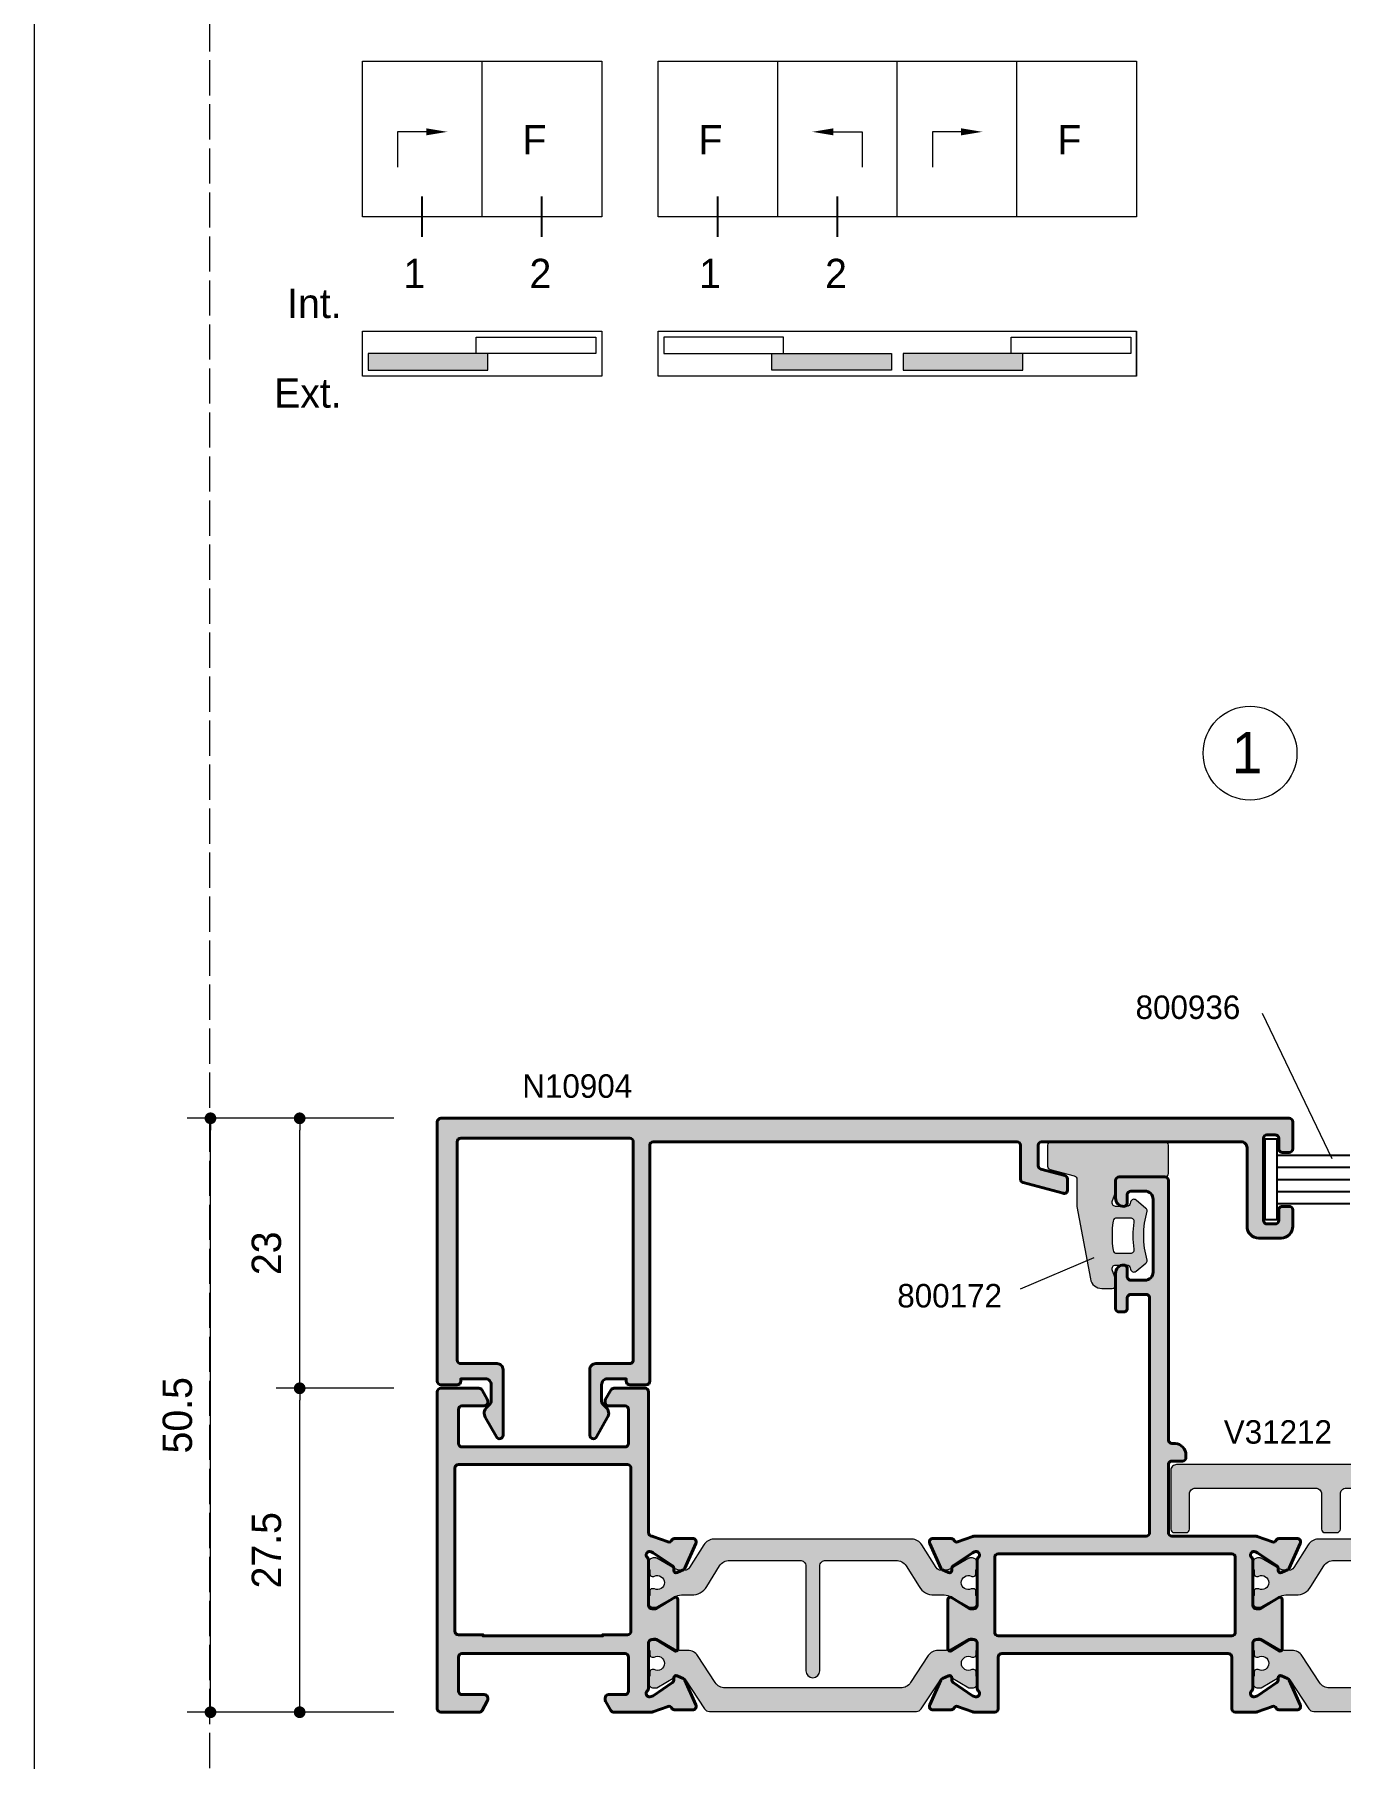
# Model space of a CAD drawing. Header units: millimetres. Extents: x -576 to 4430, y -1196 to 2690.
# Drawn here: x 1820 to 1931.3, y 113.3 to 260.2 of the extents above; entities that cross this region are included whole.
import ezdxf

# ---------------------------------------------------------------- set-up
doc = ezdxf.new("R2010")
doc.units = ezdxf.units.MM
doc.header["$LTSCALE"] = 0.25
doc.header["$MEASUREMENT"] = 0
doc.linetypes.add('ACAD_ISO02W100', pattern=[15, 12, -3])
doc.layers.get('0').update_dxf_attribs({"lineweight": 5})
doc.layers.get('Defpoints').update_dxf_attribs({"lineweight": 5})
for name, color, linetype, lineweight in [('01_Aluminum', 4, 'Continuous', 40), ('01_Dimension', 251, 'Continuous', 9), ('01_Fill Plastic', 253, 'Continuous', 0), ('01_Fill Polyamide', 10, 'Continuous', 0), ('01_Plastic', 3, 'Continuous', 20), ('01_Polyamide', 201, 'Continuous', 20), ('01_Text', 40, 'Continuous', 25), ('01_Thin line', 8, 'Continuous', 9)]:
    doc.layers.add(name, color=color, linetype=linetype, lineweight=lineweight)
doc.layers.add('01_Fill Aluminum', color=7, linetype='Continuous', lineweight=0, true_color=0xdcdcdc)
doc.layers.add('02_Block Frame', color=7, linetype='Continuous', lineweight=5, true_color=0xe2001a, plot=False)
doc.layers.add('FINE', color=7, linetype='Continuous')
doc.layers.add('QUOTE', color=254, linetype='Continuous')
doc.styles.add('Aluk Text', font='GOTHIC.TTF')
doc.dimstyles.new('ALUK Manual 1-1', dxfattribs={"dimtxt": 2.5, "dimasz": 1, "dimexe": 2, "dimexo": 4, "dimgap": 1.5, "dimtad": 3, "dimdec": 1, "dimdsep": 46, "dimtxsty": 'Aluk Text', "dimblk": 'DOT', "dimcen": 0, "dimclrd": 256, "dimclre": 256, "dimclrt": 2, "dimaunit": 1, "dimadec": 0, "dimazin": 0, "dimtfac": 0.7, "dimtdec": 1, "dimtmove": 0, "dimatfit": 3, "dimldrblk": 'DOT', "dimfxl": 1, "dimtolj": 2, "dimlwd": -1, "dimlwe": -1, "dimarcsym": 0})

# ---------------------------------------------------------------- blocks, each defined once
blk = doc.blocks.new('Standard fixed frame cover OX')
at = {"layer": '01_Fill Plastic', "ltscale": 0.25}
h = blk.add_hatch(color=256, dxfattribs=at)
h.dxf.hatch_style = 1
h.paths.add_polyline_path([(1877.33, 92.21, -0.414214), (1876.83, 92.71), (1876.83, 107.88, -0.339788), (1877.06, 108.17), (1877.74, 108.35, 0.339788), (1878.33, 109.13), (1878.33, 113.51, 0.414214), (1877.33, 114.51), (1865.43, 114.51, 0.414214), (1865.13, 114.21), (1865.13, 112.41, 0.414214), (1865.43, 112.11), (1866.11, 112.11, -0.198912), (1866.32, 112.02), (1866.74, 111.6, -0.198912), (1866.83, 111.39), (1866.83, 109.24, -0.307063), (1866.64, 108.96), (1866.23, 108.79, 0.405839), (1865.94, 108.16), (1867.28, 104.51, 0.999322), (1868.4, 104.92), (1867.41, 107.66, -0.405444), (1867.58, 108.04), (1867.84, 108.14, 0.307063), (1868.03, 108.42), (1868.03, 111.76, 0.250492), (1867.9, 112.01, -1.218525), (1868.73, 112.85, 0.250492), (1868.98, 112.71), (1876.03, 112.71, -0.414214), (1876.53, 112.21), (1876.53, 110.28, -0.339788), (1876.16, 109.8), (1875.4, 109.59, 0.339788), (1875.03, 109.11), (1875.03, 94.21, -0.414214), (1874.53, 93.71), (1867.53, 93.71, 0.438713), (1867.04, 93.17, 0.43149), (1868.03, 92.11), (1873.33, 92.11, -0.414214), (1874.83, 90.61), (1874.83, 86.71, 0.414214), (1875.13, 86.41), (1876.13, 86.41, 0.414214), (1876.43, 86.71), (1876.43, 89.71, -0.414214), (1876.93, 90.21), (1887.08, 90.21, -0.414214), (1887.58, 89.71), (1887.58, 86.71, 0.414214), (1887.88, 86.41), (1888.88, 86.41, 0.414214), (1889.18, 86.71), (1889.18, 89.71, -0.414214), (1889.68, 90.21), (1899.93, 90.21, -0.414214), (1900.43, 89.71), (1900.43, 86.71, 0.414214), (1900.73, 86.41), (1901.73, 86.41, 0.414214), (1902.03, 86.71), (1902.03, 91.71, 0.414214), (1901.53, 92.21)])
at = {"layer": '01_Plastic'}
blk.add_lwpolyline([(1866.11, 112.11), (1865.43, 112.11, -0.414214), (1865.13, 112.41), (1865.13, 114.21, -0.414214), (1865.43, 114.51), (1877.33, 114.51, -0.414214), (1878.33, 113.51), (1878.33, 109.13, -0.339788), (1877.74, 108.35), (1877.06, 108.17, 0.339788), (1876.83, 107.88), (1876.83, 92.71, 0.414214), (1877.33, 92.21), (1901.53, 92.21, -0.414214), (1902.03, 91.71), (1902.03, 86.71, -0.414214), (1901.73, 86.41), (1900.73, 86.41, -0.414214), (1900.43, 86.71), (1900.43, 89.71, 0.414214), (1899.93, 90.21), (1889.68, 90.21, 0.414214), (1889.18, 89.71), (1889.18, 86.71, -0.414214), (1888.88, 86.41), (1887.88, 86.41, -0.414214), (1887.58, 86.71), (1887.58, 89.71, 0.414214), (1887.08, 90.21), (1876.93, 90.21, 0.414214), (1876.43, 89.71), (1876.43, 86.71, -0.414214), (1876.13, 86.41), (1875.13, 86.41, -0.414214), (1874.83, 86.71), (1874.83, 90.61, 0.414214), (1873.33, 92.11), (1868.03, 92.11, -0.414214), (1867.03, 93.11), (1867.03, 93.21, -0.414214), (1867.53, 93.71), (1874.53, 93.71, 0.414214), (1875.03, 94.21), (1875.03, 109.11, -0.339788), (1875.4, 109.59), (1876.16, 109.8, 0.339788), (1876.53, 110.28), (1876.53, 112.21, 0.414214), (1876.03, 112.71), (1868.98, 112.71, -0.250492), (1868.73, 112.85, 1.218525), (1867.9, 112.01, -0.250492), (1868.03, 111.76), (1868.03, 108.42, -0.307063), (1867.84, 108.14), (1867.58, 108.04, 0.405444), (1867.41, 107.66), (1868.4, 104.92, -0.999322), (1867.28, 104.51), (1865.94, 108.16, -0.405839), (1866.23, 108.79), (1866.64, 108.96, 0.307063), (1866.83, 109.24), (1866.83, 111.39, 0.198912), (1866.74, 111.6), (1866.32, 112.02, 0.198912)], format="xyb", close=True, dxfattribs=at)
blk = doc.blocks.new('U10000')
at = {"layer": '01_Fill Aluminum', "ltscale": 0.25}
h = blk.add_hatch(color=256, dxfattribs=at)
h.dxf.hatch_style = 1
h.paths.add_polyline_path([(96.5, 9.6, 0.585524), (96.19, 9.77), (94.68, 8.84, -0.137872), (94.52, 8.8), (94.3, 8.8, -0.414214), (94, 9.1), (94, 12.95, 0.213411), (93.9, 13.18, -0.85546), (94.22, 13.67), (94.4, 13.59), (96.03, 12.47, -0.267949), (96.16, 12.2), (96.15, 12.08, 0.57735), (96.44, 11.89), (96.94, 12.13, 0.177976), (97.09, 12.27), (98.04, 14.38, 0.544467), (97.76, 14.8), (96.18, 14.79, 0.303984), (95.97, 14.65, -0.402738), (95.67, 14.51), (94.37, 14.98, 0.086513), (94.27, 15), (79.6, 15, -0.414214), (79.3, 15.3), (79.3, 35.3, -0.414214), (79.6, 35.6), (80.9, 35.6, -0.414214), (81.2, 35.3), (81.2, 34.4, 0.414214), (81.5, 34.1), (81.9, 34.1, 0.414214), (82.2, 34.4), (82.2, 37.4, 0.414214), (81.5, 38.1, 0.414214), (81.2, 37.8), (81.2, 37.1, -0.414214), (80.9, 36.8), (79.7, 36.8, -0.414214), (79, 37.5), (79, 43.7, -0.414214), (79.7, 44.4), (80.9, 44.4, -0.414214), (81.2, 44.1), (81.2, 43.4, 0.414214), (81.5, 43.1, 0.414214), (82.2, 43.8), (82.2, 45.3, 0.414214), (81.9, 45.6), (78, 45.6, 0.414214), (77.7, 45.3), (77.7, 23.2, -0.391837), (77.42, 22.9), (77.12, 22.9, 0.391837), (76.2, 21.9), (76.2, 21.7, 0.414214), (76.5, 21.4), (77.4, 21.4, -0.414214), (77.7, 21.1), (77.7, 15.3, -0.414214), (77.4, 15), (70.23, 15, 0.086513), (70.13, 14.98), (68.83, 14.51, -0.392793), (68.53, 14.64), (68.53, 14.65, 0.294413), (68.31, 14.79), (66.74, 14.8, 0.548619), (66.46, 14.38), (67.41, 12.27, 0.177976), (67.55, 12.13), (68.06, 11.89, 0.717549), (68.35, 12.13, -0.329769), (68.47, 12.47), (70.1, 13.59), (70.28, 13.67, -0.855531), (70.6, 13.18, 0.213411), (70.5, 12.95), (70.5, 9.1, -0.414214), (70.2, 8.8), (69.98, 8.8, -0.137872), (69.82, 8.84), (68.3, 9.77, 0.585524), (68, 9.6), (68, 5.4, 0.585524), (68.3, 5.23), (69.82, 6.16, -0.137872), (69.98, 6.2), (70.2, 6.2, -0.414214), (70.5, 5.9), (70.5, 2.05, 0.213411), (70.6, 1.82, -0.85546), (70.28, 1.33), (70.1, 1.41), (68.47, 2.53, -0.267949), (68.34, 2.8), (68.35, 2.92, 0.57735), (68.06, 3.11), (67.55, 2.87, 0.177976), (67.41, 2.73), (66.46, 0.62, 0.544467), (66.74, 0.2), (68.31, 0.21, 0.303984), (68.53, 0.35, -0.402738), (68.83, 0.49), (70.13, 0.02, 0.086513), (70.23, 0), (72, 0, 0.414214), (72.3, 0.3), (72.3, 4.7, -0.414214), (72.6, 5), (91.9, 5, -0.414214), (92.2, 4.7), (92.2, 0.3, 0.414214), (92.5, 0), (94.27, 0, 0.086513), (94.37, 0.02), (95.67, 0.49, -0.392793), (95.96, 0.36), (95.97, 0.35, 0.294413), (96.18, 0.21), (97.76, 0.2, 0.548619), (98.04, 0.62), (97.09, 2.73, 0.177976), (96.94, 2.87), (96.44, 3.11, 0.717549), (96.15, 2.87, -0.329769), (96.03, 2.53), (94.4, 1.41), (94.22, 1.33, -0.855531), (93.9, 1.82, 0.213411), (94, 2.05), (94, 5.9, -0.414214), (94.3, 6.2), (94.52, 6.2, -0.137872), (94.68, 6.16), (96.19, 5.23, 0.585524), (96.5, 5.4)])
h.paths.add_polyline_path([(72, 13.2, -0.414214), (72.3, 13.5), (92.2, 13.5, -0.414214), (92.5, 13.2), (92.5, 6.8, -0.414214), (92.2, 6.5), (72.3, 6.5, -0.414214), (72, 6.8)], flags=16)
h = blk.add_hatch(color=256, dxfattribs=at)
h.dxf.hatch_style = 1
h.paths.add_polyline_path([(140, 27.3, 0.414214), (139.7, 27.6), (136.45, 27.6, 0.267949), (136.19, 27.45), (135.74, 26.67, 0.131652), (135.7, 26.52, 0.569051), (136, 26.1), (137.9, 26.1, -0.414214), (138.2, 25.8), (138.2, 22.9, -0.414214), (137.9, 22.6), (124, 22.6, -0.414214), (123.7, 22.9), (123.7, 25.8, -0.414214), (124, 26.1), (125.4, 26.1, 0.414214), (125.7, 26.4, 0.240277), (125.66, 26.67), (125.21, 27.45, 0.267949), (124.95, 27.6), (122.3, 27.6, 0.414214), (122, 27.3), (122, 15.3, -0.398616), (121.72, 15, 0.073042), (121.63, 14.98), (120.33, 14.51, -0.392793), (120.03, 14.64), (120.03, 14.65, 0.294413), (119.81, 14.79), (118.24, 14.8, 0.548619), (117.96, 14.38), (118.91, 12.27, 0.177976), (119.05, 12.13), (119.56, 11.89, 0.717549), (119.85, 12.13, -0.329769), (119.97, 12.47), (121.6, 13.59), (121.78, 13.67, -0.855531), (122.1, 13.18, 0.213411), (122, 12.95), (122, 9.1, -0.414214), (121.7, 8.8), (121.48, 8.8, -0.137872), (121.32, 8.84), (119.8, 9.77, 0.585524), (119.5, 9.6), (119.5, 5.4, 0.585524), (119.8, 5.23), (121.32, 6.16, -0.137872), (121.48, 6.2), (121.7, 6.2, -0.414214), (122, 5.9), (122, 2.05, 0.213411), (122.1, 1.82, -0.85546), (121.78, 1.33), (121.6, 1.41), (119.97, 2.53, -0.267949), (119.84, 2.8), (119.85, 2.92, 0.57735), (119.56, 3.11), (119.05, 2.87, 0.177976), (118.91, 2.73), (117.96, 0.62, 0.544467), (118.24, 0.2), (119.81, 0.21, 0.303984), (120.03, 0.35, -0.402738), (120.33, 0.49), (121.63, 0.02, 0.086513), (121.73, 0), (124.95, 0, 0.26795), (125.21, 0.15), (125.66, 0.93, 0.131652), (125.7, 1.08, 0.569051), (125.4, 1.5), (124, 1.5, -0.414214), (123.7, 1.8), (123.7, 4.7, -0.414214), (124, 5), (137.9, 5, -0.414214), (138.2, 4.7), (138.2, 1.8, -0.414214), (137.9, 1.5), (136, 1.5, 0.414214), (135.7, 1.2, 0.240277), (135.74, 0.93), (136.19, 0.15, 0.267949), (136.45, 0), (139.7, 0, 0.414214), (140, 0.3)])
h.paths.add_polyline_path([(123.5, 6.9), (123.5, 20.8, -0.414214), (123.8, 21.1), (138.2, 21.1, -0.414214), (138.5, 20.8), (138.5, 6.9, -0.414214), (138.2, 6.6), (136.1, 6.6), (136.1, 6.5), (125.9, 6.5), (125.9, 6.6), (123.8, 6.6, -0.414214)], flags=16)
at = {"layer": '01_Fill Polyamide', "ltscale": 0.25}
h = blk.add_hatch(color=256, dxfattribs=at)
h.dxf.hatch_style = 1
h.paths.add_polyline_path([(70, 11.59, 0.109552), (70.09, 11.57), (70.2, 11.57, 0.414214), (70.4, 11.77), (70.4, 12.14, 0.267949), (70.5, 12.32), (70.5, 12.74, 0.414214), (70.1, 13.14), (69.89, 13.14, 0.131571), (69.79, 13.12), (68.3, 12.25, -0.131571), (67.7, 12.09), (67.43, 12.09, -0.258618), (67, 12.33), (65.79, 14.27, 0.258618), (64.94, 14.74), (48.06, 14.74, 0.258618), (47.21, 14.27), (46, 12.33, -0.258618), (45.57, 12.09), (45.3, 12.09, -0.131571), (44.7, 12.25), (43.21, 13.12, 0.131571), (43.11, 13.14), (42.9, 13.14, 0.414214), (42.5, 12.74), (42.5, 12.32, 0.267949), (42.6, 12.14), (42.6, 11.77, 0.414214), (42.8, 11.57), (42.91, 11.57, 0.109552), (43, 11.59, -0.548663), (43.85, 11.04, -0.548663), (43, 10.5, 0.109552), (42.91, 10.52), (42.8, 10.52, 0.414214), (42.6, 10.32), (42.6, 9.94, 0.267949), (42.5, 9.77), (42.5, 9.34, 0.414214), (42.9, 8.94), (43.11, 8.94, 0.131571), (43.21, 8.97), (44.7, 9.83, -0.131571), (45.3, 9.99), (46.18, 9.99, 0.258618), (47.46, 10.7), (48.56, 12.47, -0.258618), (49.41, 12.94), (55.4, 12.94, -0.414214), (55.9, 12.44), (55.9, 3.54, 1), (57.1, 3.54), (57.1, 12.44, -0.414214), (57.6, 12.94), (63.59, 12.94, -0.258618), (64.44, 12.47), (65.55, 10.7, 0.258618), (66.82, 9.99), (67.7, 9.99, -0.131571), (68.3, 9.83), (69.79, 8.97, 0.131571), (69.89, 8.94), (70.1, 8.94, 0.414214), (70.5, 9.34), (70.5, 9.77, 0.267949), (70.4, 9.94), (70.4, 10.32, 0.414214), (70.2, 10.52), (70.09, 10.52, 0.109552), (70, 10.5, -0.548663), (69.15, 11.04, -0.548663)])
h.paths.add_polyline_path([(70.04, 4.69), (70.19, 4.69, 0.414214), (70.39, 4.89), (70.39, 5.27), (70.49, 5.27), (70.49, 5.87, 0.414214), (70.09, 6.27), (69.89, 6.27, 0.137888), (69.78, 6.24), (68.29, 5.38, -0.131829), (67.89, 5.27), (67.16, 5.27, 0.252853), (66.32, 4.82), (64.81, 2.52, -0.252853), (63.98, 2.07), (49.01, 2.07, -0.252853), (48.18, 2.52), (46.67, 4.82, 0.252853), (45.83, 5.27), (45.1, 5.27, -0.131829), (44.7, 5.38), (43.2, 6.24, 0.125779), (43.1, 6.27), (42.89, 6.27, 0.414214), (42.49, 5.87), (42.49, 5.27), (42.59, 5.27), (42.59, 4.89, 0.414214), (42.79, 4.69), (42.95, 4.69, -0.571287), (43.84, 4.17, -0.571287), (42.95, 3.64), (42.79, 3.64, 0.414214), (42.59, 3.44), (42.59, 3.07), (42.49, 3.07), (42.49, 2.47, 0.414214), (42.89, 2.07), (43.1, 2.07, 0.137888), (43.21, 2.1), (44.73, 2.98, -0.397189), (45.63, 2.77), (47.26, 0.29, 0.252157), (47.67, 0.07), (65.32, 0.07, 0.252157), (65.73, 0.29), (67.36, 2.77, -0.397189), (68.26, 2.98), (69.79, 2.09, 0.125779), (69.89, 2.07), (70.09, 2.07, 0.414214), (70.49, 2.47), (70.49, 3.07), (70.39, 3.07), (70.39, 3.44, 0.414214), (70.19, 3.64), (70.04, 3.64, -0.571287), (69.14, 4.17, -0.571287)])
h = blk.add_hatch(color=256, dxfattribs=at)
h.dxf.hatch_style = 1
h.paths.add_polyline_path([(121.5, 11.59, 0.109552), (121.59, 11.57), (121.7, 11.57, 0.414214), (121.9, 11.77), (121.9, 12.14, 0.267949), (122, 12.32), (122, 12.74, 0.414214), (121.6, 13.14), (121.39, 13.14, 0.131571), (121.29, 13.12), (119.8, 12.25, -0.131571), (119.2, 12.09), (118.93, 12.09, -0.258618), (118.5, 12.33), (117.29, 14.27, 0.258618), (116.44, 14.74), (99.56, 14.74, 0.258618), (98.71, 14.27), (97.5, 12.33, -0.258618), (97.07, 12.09), (96.8, 12.09, -0.131571), (96.2, 12.25), (94.71, 13.12, 0.131571), (94.61, 13.14), (94.4, 13.14, 0.414214), (94, 12.74), (94, 12.32, 0.267949), (94.1, 12.14), (94.1, 11.77, 0.414214), (94.3, 11.57), (94.41, 11.57, 0.109552), (94.5, 11.59, -0.548663), (95.35, 11.04, -0.548663), (94.5, 10.5, 0.109552), (94.41, 10.52), (94.3, 10.52, 0.414214), (94.1, 10.32), (94.1, 9.94, 0.267949), (94, 9.77), (94, 9.34, 0.414214), (94.4, 8.94), (94.61, 8.94, 0.131571), (94.71, 8.97), (96.2, 9.83, -0.131571), (96.8, 9.99), (97.68, 9.99, 0.258618), (98.95, 10.7), (100.06, 12.47, -0.258618), (100.91, 12.94), (106.9, 12.94, -0.414214), (107.4, 12.44), (107.4, 3.54, 1), (108.6, 3.54), (108.6, 12.44, -0.414214), (109.1, 12.94), (115.09, 12.94, -0.258618), (115.94, 12.47), (117.04, 10.7, 0.258618), (118.32, 9.99), (119.2, 9.99, -0.131571), (119.8, 9.83), (121.29, 8.97, 0.131571), (121.39, 8.94), (121.6, 8.94, 0.414214), (122, 9.34), (122, 9.77, 0.267949), (121.9, 9.94), (121.9, 10.32, 0.414214), (121.7, 10.52), (121.59, 10.52, 0.109552), (121.5, 10.5, -0.548663), (120.65, 11.04, -0.548663)])
h.paths.add_polyline_path([(121.53, 4.69), (121.69, 4.69, 0.414214), (121.89, 4.89), (121.89, 5.27), (121.99, 5.27), (121.99, 5.87, 0.414214), (121.59, 6.27), (121.38, 6.27, 0.137888), (121.28, 6.24), (119.79, 5.38, -0.131829), (119.39, 5.27), (118.65, 5.27, 0.252853), (117.82, 4.82), (116.31, 2.52, -0.252853), (115.48, 2.07), (100.51, 2.07, -0.252853), (99.67, 2.52), (98.17, 4.82, 0.252853), (97.33, 5.27), (96.6, 5.27, -0.131829), (96.2, 5.38), (94.7, 6.24, 0.125779), (94.6, 6.27), (94.39, 6.27, 0.414214), (93.99, 5.87), (93.99, 5.27), (94.09, 5.27), (94.09, 4.89, 0.414214), (94.29, 4.69), (94.45, 4.69, -0.571287), (95.34, 4.17, -0.571287), (94.45, 3.64), (94.29, 3.64, 0.414214), (94.09, 3.44), (94.09, 3.07), (93.99, 3.07), (93.99, 2.47, 0.414214), (94.39, 2.07), (94.6, 2.07, 0.137888), (94.71, 2.1), (96.23, 2.98, -0.397189), (97.13, 2.77), (98.76, 0.29, 0.252157), (99.17, 0.07), (116.81, 0.07, 0.252157), (117.23, 0.29), (118.86, 2.77, -0.397189), (119.76, 2.98), (121.29, 2.09, 0.125779), (121.38, 2.07), (121.59, 2.07, 0.414214), (121.99, 2.47), (121.99, 3.07), (121.89, 3.07), (121.89, 3.44, 0.414214), (121.69, 3.64), (121.53, 3.64, -0.571287), (120.64, 4.17, -0.571287)])
at = {"layer": '01_Aluminum'}
for points in [[(79.6, 15), (94.27, 15, -0.086513), (94.37, 14.98), (95.67, 14.51, 0.392793), (95.96, 14.64), (95.97, 14.65, -0.294413), (96.18, 14.79), (97.76, 14.8, -0.548619), (98.04, 14.38), (97.09, 12.27, -0.177976), (96.94, 12.13), (96.44, 11.89, -0.57735), (96.15, 12.08), (96.16, 12.2, 0.267949), (96.03, 12.47), (94.4, 13.59), (94.22, 13.67, 0.85546), (93.9, 13.18, -0.213411), (94, 12.95), (94, 9.1, 0.414214), (94.3, 8.8), (94.52, 8.8, 0.137872), (94.68, 8.84), (96.19, 9.77, -0.585524), (96.5, 9.6), (96.5, 5.4, -0.585524), (96.19, 5.23), (94.68, 6.16, 0.137872), (94.52, 6.2), (94.3, 6.2, 0.414214), (94, 5.9), (94, 2.05, -0.213411), (93.9, 1.82, 0.85546), (94.22, 1.33), (94.4, 1.41), (96.03, 2.53, 0.267949), (96.16, 2.8), (96.15, 2.92, -0.57735), (96.44, 3.11), (96.94, 2.87, -0.177976), (97.09, 2.73), (98.04, 0.62, -0.548619), (97.76, 0.2), (96.18, 0.21, -0.294413), (95.97, 0.35), (95.96, 0.36, 0.392793), (95.67, 0.49), (94.37, 0.02, -0.086513), (94.27, 0), (92.5, 0, -0.414214), (92.2, 0.3), (92.2, 4.7, 0.414214), (91.9, 5), (72.6, 5, 0.414214), (72.3, 4.7), (72.3, 0.3, -0.414214), (72, 0), (70.23, 0, -0.086513), (70.13, 0.02), (68.83, 0.49, 0.392793), (68.53, 0.36), (68.53, 0.35, -0.294413), (68.31, 0.21), (66.74, 0.2, -0.548619), (66.46, 0.62), (67.41, 2.73, -0.177976), (67.55, 2.87), (68.06, 3.11, -0.57735), (68.35, 2.92), (68.34, 2.8, 0.267949), (68.47, 2.53), (70.1, 1.41), (70.28, 1.33, 0.85546), (70.6, 1.82, -0.213411), (70.5, 2.05), (70.5, 5.9, 0.414214), (70.2, 6.2), (69.98, 6.2, 0.137872), (69.82, 6.16), (68.3, 5.23, -0.585524), (68, 5.4), (68, 9.6, -0.585524), (68.3, 9.77), (69.82, 8.84, 0.137872), (69.98, 8.8), (70.2, 8.8, 0.414214), (70.5, 9.1), (70.5, 12.95, -0.213411), (70.6, 13.18, 0.85546), (70.28, 13.67), (70.1, 13.59), (68.47, 12.47, 0.267949), (68.34, 12.2), (68.35, 12.08, -0.57735), (68.06, 11.89), (67.55, 12.13, -0.177976), (67.41, 12.27), (66.46, 14.38, -0.548619), (66.74, 14.8), (68.31, 14.79, -0.294413), (68.53, 14.65), (68.53, 14.64, 0.392793), (68.83, 14.51), (70.13, 14.98, -0.086513), (70.23, 15), (77.4, 15, 0.414214), (77.7, 15.3), (77.7, 21.1, 0.414214), (77.4, 21.4), (76.5, 21.4, -0.414214), (76.2, 21.7), (76.2, 21.9, -0.391837), (77.12, 22.9), (77.42, 22.9, 0.391837), (77.7, 23.2), (77.7, 45.3, -0.414214), (78, 45.6), (81.9, 45.6, -0.414214), (82.2, 45.3), (82.2, 43.8, -0.414214), (81.5, 43.1, -0.414214), (81.2, 43.4), (81.2, 44.1, 0.414214), (80.9, 44.4), (79.7, 44.4, 0.414214), (79, 43.7), (79, 37.5, 0.414214), (79.7, 36.8), (80.9, 36.8, 0.414214), (81.2, 37.1), (81.2, 37.8, -0.414214), (81.5, 38.1, -0.414214), (82.2, 37.4), (82.2, 34.4, -0.414214), (81.9, 34.1), (81.5, 34.1, -0.414214), (81.2, 34.4), (81.2, 35.3, 0.414214), (80.9, 35.6), (79.6, 35.6, 0.414214), (79.3, 35.3), (79.3, 15.3, 0.414214)], [(121.32, 8.84, 0.137872), (121.48, 8.8), (121.7, 8.8, 0.414214), (122, 9.1), (122, 12.95, -0.213411), (122.1, 13.18, 0.85546), (121.78, 13.67), (121.6, 13.59), (119.97, 12.47, 0.267949), (119.84, 12.2), (119.85, 12.08, -0.57735), (119.56, 11.89), (119.05, 12.13, -0.177976), (118.91, 12.27), (117.96, 14.38, -0.548619), (118.24, 14.8), (119.81, 14.79, -0.294413), (120.03, 14.65), (120.03, 14.64, 0.392793), (120.33, 14.51), (121.63, 14.98, -0.073042), (121.72, 15, 0.398616), (122, 15.3), (122, 27.3, -0.414214), (122.3, 27.6), (124.95, 27.6, -0.267949), (125.21, 27.45), (125.66, 26.67, -0.131652), (125.7, 26.52), (125.7, 26.4, -0.414214), (125.4, 26.1), (124, 26.1, 0.414214), (123.7, 25.8), (123.7, 22.9, 0.414214), (124, 22.6), (137.9, 22.6, 0.414214), (138.2, 22.9), (138.2, 25.8, 0.414214), (137.9, 26.1), (136, 26.1, -0.414214), (135.7, 26.4), (135.7, 26.52, -0.131652), (135.74, 26.67), (136.19, 27.45, -0.267949), (136.45, 27.6), (139.7, 27.6, -0.414214), (140, 27.3), (140, 0.3, -0.414214), (139.7, 0), (136.45, 0, -0.267949), (136.19, 0.15), (135.74, 0.93, -0.131652), (135.7, 1.08), (135.7, 1.2, -0.414214), (136, 1.5), (137.9, 1.5, 0.414214), (138.2, 1.8), (138.2, 4.7, 0.414214), (137.9, 5), (124, 5, 0.414214), (123.7, 4.7), (123.7, 1.8, 0.414214), (124, 1.5), (125.4, 1.5, -0.414214), (125.7, 1.2), (125.7, 1.08, -0.131652), (125.66, 0.93), (125.21, 0.15, -0.267949), (124.95, 0), (121.73, 0, -0.086513), (121.63, 0.02), (120.33, 0.49, 0.392793), (120.03, 0.36), (120.03, 0.35, -0.294413), (119.81, 0.21), (118.24, 0.2, -0.548619), (117.96, 0.62), (118.91, 2.73, -0.177976), (119.05, 2.87), (119.56, 3.11, -0.57735), (119.85, 2.92), (119.84, 2.8, 0.267949), (119.97, 2.53), (121.6, 1.41), (121.78, 1.33, 0.85546), (122.1, 1.82, -0.213411), (122, 2.05), (122, 5.9, 0.414214), (121.7, 6.2), (121.48, 6.2, 0.137872), (121.32, 6.16), (119.8, 5.23, -0.585524), (119.5, 5.4), (119.5, 9.6, -0.585524), (119.8, 9.77)], [(138.5, 20.8), (138.5, 6.9, -0.414214), (138.2, 6.6), (136.1, 6.6), (136.1, 6.5), (125.9, 6.5), (125.9, 6.6), (123.8, 6.6, -0.414214), (123.5, 6.9), (123.5, 20.8, -0.414214), (123.8, 21.1), (138.2, 21.1, -0.414214)], [(72.3, 6.5, -0.414214), (72, 6.8), (72, 13.2, -0.414214), (72.3, 13.5), (92.2, 13.5, -0.414214), (92.5, 13.2), (92.5, 6.8, -0.414214), (92.2, 6.5)]]:
    blk.add_lwpolyline(points, format="xyb", close=True, dxfattribs=at)
at = {"layer": '01_Polyamide'}
for points in [[(48.06, 14.74), (64.94, 14.74, -0.258618), (65.79, 14.27), (67, 12.33, 0.258618), (67.43, 12.09), (67.7, 12.09, 0.131571), (68.3, 12.25), (69.79, 13.12, -0.131571), (69.89, 13.14), (70.1, 13.14, -0.414214), (70.5, 12.74), (70.5, 12.32, -0.267949), (70.4, 12.14), (70.4, 11.77, -0.414214), (70.2, 11.57), (70.09, 11.57, -0.109552), (70, 11.59, 0.548663), (69.15, 11.04, 0.548663), (70, 10.5, -0.109552), (70.09, 10.52), (70.2, 10.52, -0.414214), (70.4, 10.32), (70.4, 9.94, -0.267949), (70.5, 9.77), (70.5, 9.34, -0.414214), (70.1, 8.94), (69.89, 8.94, -0.131571), (69.79, 8.97), (68.3, 9.83, 0.131571), (67.7, 9.99), (66.82, 9.99, -0.258618), (65.55, 10.7), (64.44, 12.47, 0.258618), (63.59, 12.94), (57.6, 12.94, 0.414214)], [(49.01, 2.07), (63.98, 2.07), (63.98, 2.07, 0.252853), (64.81, 2.52), (66.32, 4.82, -0.252853), (67.16, 5.27), (67.89, 5.27, 0.131829), (68.29, 5.38), (69.79, 6.24, -0.125779), (69.89, 6.27), (70.09, 6.27, -0.414214), (70.49, 5.87), (70.49, 5.27), (70.39, 5.27), (70.39, 4.89, -0.414214), (70.19, 4.69), (70.04, 4.69, 0.571287), (69.14, 4.17, 0.571287), (70.04, 3.64), (70.19, 3.64, -0.414214), (70.39, 3.44), (70.39, 3.07), (70.49, 3.07), (70.49, 2.47, -0.414214), (70.09, 2.07), (69.89, 2.07, -0.125779), (69.79, 2.09), (68.26, 2.98, 0.397189), (67.36, 2.77), (65.73, 0.29, -0.252157), (65.32, 0.07), (47.67, 0.07)]]:
    blk.add_lwpolyline(points, format="xyb", dxfattribs=at)
for points in [[(118.5, 12.33, 0.258618), (118.93, 12.09), (119.2, 12.09, 0.131571), (119.8, 12.25), (121.29, 13.12, -0.131571), (121.39, 13.14), (121.6, 13.14, -0.414214), (122, 12.74), (122, 12.32, -0.267949), (121.9, 12.14), (121.9, 11.77, -0.414214), (121.7, 11.57), (121.59, 11.57, -0.109552), (121.5, 11.59, 0.548663), (120.65, 11.04, 0.548663), (121.5, 10.5, -0.109552), (121.59, 10.52), (121.7, 10.52, -0.414214), (121.9, 10.32), (121.9, 9.94, -0.267949), (122, 9.77), (122, 9.34, -0.414214), (121.6, 8.94), (121.39, 8.94, -0.131571), (121.29, 8.97), (119.8, 9.83, 0.131571), (119.2, 9.99), (118.32, 9.99, -0.258618), (117.04, 10.7), (115.94, 12.47, 0.258618), (115.09, 12.94), (109.1, 12.94, 0.414214), (108.6, 12.44), (108.6, 3.54, -1), (107.4, 3.54), (107.4, 12.44, 0.414214), (106.9, 12.94), (100.91, 12.94, 0.258618), (100.06, 12.47), (98.95, 10.7, -0.258618), (97.68, 9.99), (96.8, 9.99, 0.131571), (96.2, 9.83), (94.71, 8.97, -0.131571), (94.61, 8.94), (94.4, 8.94, -0.414214), (94, 9.34), (94, 9.77, -0.267949), (94.1, 9.94), (94.1, 10.32, -0.414214), (94.3, 10.52), (94.41, 10.52, -0.109552), (94.5, 10.5, 0.548663), (95.35, 11.04, 0.548663), (94.5, 11.59, -0.109552), (94.41, 11.57), (94.3, 11.57, -0.414214), (94.1, 11.77), (94.1, 12.14, -0.267949), (94, 12.32), (94, 12.74, -0.414214), (94.4, 13.14), (94.61, 13.14, -0.131571), (94.71, 13.12), (96.2, 12.25, 0.131571), (96.8, 12.09), (97.07, 12.09, 0.258618), (97.5, 12.33), (98.71, 14.27, -0.258618), (99.56, 14.74), (116.44, 14.74, -0.258618), (117.29, 14.27)], [(117.23, 0.29, -0.252157), (116.81, 0.07), (99.17, 0.07), (99.17, 0.07, -0.252157), (98.76, 0.29), (97.13, 2.77, 0.397189), (96.23, 2.98), (94.7, 2.09, -0.125779), (94.6, 2.07), (94.39, 2.07, -0.414214), (93.99, 2.47), (93.99, 3.07), (94.09, 3.07), (94.09, 3.44, -0.414214), (94.29, 3.64), (94.45, 3.64, 0.571287), (95.34, 4.17, 0.571287), (94.45, 4.69), (94.29, 4.69, -0.414214), (94.09, 4.89), (94.09, 5.27), (93.99, 5.27), (93.99, 5.87, -0.414214), (94.39, 6.27), (94.6, 6.27, -0.125779), (94.7, 6.24), (96.2, 5.38, 0.131829), (96.6, 5.27), (97.33, 5.27, -0.252853), (98.17, 4.82), (99.67, 2.52, 0.252853), (100.51, 2.07), (100.51, 2.07), (115.48, 2.07), (115.48, 2.07, 0.252853), (116.31, 2.52), (117.82, 4.82, -0.252853), (118.65, 5.27), (119.39, 5.27, 0.131829), (119.79, 5.38), (121.29, 6.24, -0.125779), (121.38, 6.27), (121.59, 6.27, -0.414214), (121.99, 5.87), (121.99, 5.27), (121.89, 5.27), (121.89, 4.89, -0.414214), (121.69, 4.69), (121.53, 4.69, 0.571287), (120.64, 4.17, 0.571287), (121.53, 3.64), (121.69, 3.64, -0.414214), (121.89, 3.44), (121.89, 3.07), (121.99, 3.07), (121.99, 2.47, -0.414214), (121.59, 2.07), (121.38, 2.07, -0.125779), (121.29, 2.09), (119.76, 2.98, 0.397189), (118.86, 2.77)]]:
    blk.add_lwpolyline(points, format="xyb", close=True, dxfattribs=at)
blk = doc.blocks.new('800172')
at = {"layer": '01_Fill Plastic', "ltscale": 0.25}
h = blk.add_hatch(color=256, dxfattribs=at)
h.dxf.hatch_style = 1
h.paths.add_polyline_path([(9, 7.7, 0.414214), (8.7, 8), (-1, 8, 0.414214), (-1.3, 7.7), (-1.3, 5.3, 0.414214), (-1, 5), (2.9, 5, -0.414214), (3.2, 4.7), (3.2, 3.68), (3.48, 2.9, -0.520567), (3.2, 2.5), (2.24, 2.5, -0.354119), (1.95, 2.74), (1.92, 2.86, 0.565773), (1.44, 3.03), (0.61, 2.33, 0.221695), (0.5, 2.1, -0.14259), (0.5, -2.1, 0.221695), (0.61, -2.33), (1.44, -3.03, 0.565773), (1.92, -2.86), (1.95, -2.74, -0.354119), (2.24, -2.5), (3.2, -2.5, -0.520567), (3.48, -2.9), (3.2, -3.68), (3.2, -4.2, 0.414214), (3.5, -4.5), (4.37, -4.5, 0.361399), (5.35, -3.68), (6.5, 2.5), (6.5, 4.8, -0.339454), (6.72, 5.09), (8.78, 5.64, 0.339454), (9, 5.93)])
h.paths.add_polyline_path([(3.11, 1.5, -0.371963), (3.41, 1.24, -0.073318), (3.41, -1.24, -0.371963), (3.11, -1.5), (1.92, -1.5, -0.45474), (1.62, -1.16, 0.068286), (1.62, 1.16, -0.45474), (1.92, 1.5)], flags=16)
at = {"layer": '01_Plastic'}
for points in [[(0.61, -2.33, -0.221695), (0.5, -2.1, 0.14259), (0.5, 2.1, -0.221695), (0.61, 2.33), (1.44, 3.03, -0.565773), (1.92, 2.86), (1.95, 2.74, 0.354119), (2.24, 2.5), (3.2, 2.5, 0.520567), (3.48, 2.9), (3.2, 3.68), (3.2, 4.7, 0.414214), (2.9, 5), (-1, 5, -0.414214), (-1.3, 5.3), (-1.3, 7.7, -0.414214), (-1, 8), (8.7, 8, -0.414214), (9, 7.7), (9, 5.93, -0.339454), (8.78, 5.64), (6.72, 5.09, 0.339454), (6.5, 4.8), (6.5, 2.5), (5.35, -3.68, -0.361399), (4.37, -4.5), (3.5, -4.5, -0.414214), (3.2, -4.2), (3.2, -3.68), (3.48, -2.9, 0.520567), (3.2, -2.5), (2.24, -2.5, 0.354119), (1.95, -2.74), (1.92, -2.86, -0.565773), (1.44, -3.03)], [(1.92, -1.5, -0.45474), (1.62, -1.16, 0.068286), (1.62, 1.16, -0.45474), (1.92, 1.5), (3.11, 1.5, -0.371963), (3.41, 1.24, -0.073318), (3.41, -1.24, -0.371963), (3.11, -1.5)]]:
    blk.add_lwpolyline(points, format="xyb", close=True, dxfattribs=at)
blk = doc.blocks.new('#K-005 _ #A0-010')
at = {"layer": '01_Fill Aluminum', "ltscale": 0.25}
h = blk.add_hatch(color=256, dxfattribs=at)
h.dxf.hatch_style = 1
h.paths.add_polyline_path([(9.05, 27.7, 0.414214), (8.75, 28), (-63.55, 28, 0.414214), (-63.85, 27.7), (-63.85, 25.4, 0.414214), (-63.55, 25.1), (-62.95, 25.1, 0.414214), (-62.65, 25.4), (-62.65, 26.3, -0.414214), (-62.35, 26.6), (-61.65, 26.6, -0.414214), (-61.35, 26.3), (-61.35, 19.3, -0.414214), (-61.65, 19), (-62.35, 19, -0.414214), (-62.65, 19.3), (-62.65, 20.2, 0.414214), (-62.95, 20.5), (-63.55, 20.5, 0.414214), (-63.85, 20.2), (-63.85, 18.8, 0.414214), (-62.85, 17.8), (-60.95, 17.8, 0.414214), (-59.95, 18.8), (-59.95, 25.5, -0.414214), (-59.45, 26), (-42.45, 26, -0.414214), (-42.15, 25.7), (-42.15, 23.96, -0.339454), (-42.37, 23.68), (-44.43, 23.12, 0.339454), (-44.65, 22.83), (-44.65, 21.9, 0.493145), (-44.27, 21.61), (-40.87, 22.52, 0.339454), (-40.65, 22.81), (-40.65, 25.7, -0.414214), (-40.35, 26), (-9.35, 26, -0.414214), (-9.05, 25.7), (-9.05, 5.6, 0.414214), (-8.75, 5.3), (-7.35, 5.3, 0.414214), (-7.05, 5.6), (-7.05, 5.8), (-5.45, 5.8, -0.414214), (-4.95, 5.3), (-4.95, 3.89, -0.198912), (-5.04, 3.68), (-5.35, 3.37, 0.337025), (-5.46, 2.53), (-4.51, 0.85, 0.768134), (-3.95, 1), (-3.95, 6.6, 0.414214), (-4.45, 7.1), (-7.35, 7.1, -0.414214), (-7.65, 7.4), (-7.65, 26, -0.414214), (-7.35, 26.3), (7.05, 26.3, -0.414214), (7.35, 26), (7.35, 7.4, -0.414214), (7.05, 7.1), (3.95, 7.1, 0.414214), (3.45, 6.6), (3.45, 1, 0.773467), (4.01, 0.85), (4.96, 2.53, 0.337025), (4.85, 3.37), (4.54, 3.68, -0.198912), (4.45, 3.89), (4.45, 5.3, -0.414214), (4.95, 5.8), (7.05, 5.8), (7.05, 5.6, 0.414214), (7.35, 5.3), (8.75, 5.3, 0.414214), (9.05, 5.6)])
at = {"layer": '01_Aluminum'}
blk.add_lwpolyline([(3.45, 6.6), (3.45, 1, 0.768134), (4.01, 0.85), (4.96, 2.53, 0.337025), (4.85, 3.37), (4.54, 3.68, -0.198912), (4.45, 3.89), (4.45, 5.3, -0.414214), (4.95, 5.8), (7.05, 5.8), (7.05, 5.6, 0.414214), (7.35, 5.3), (8.75, 5.3, 0.414214), (9.05, 5.6), (9.05, 27.7, 0.414214), (8.75, 28), (-63.55, 28, 0.414214), (-63.85, 27.7), (-63.85, 25.4, 0.414214), (-63.55, 25.1), (-62.95, 25.1, 0.414214), (-62.65, 25.4), (-62.65, 26.3, -0.414214), (-62.35, 26.6), (-61.65, 26.6, -0.414214), (-61.35, 26.3), (-61.35, 19.3, -0.414214), (-61.65, 19), (-62.35, 19, -0.414214), (-62.65, 19.3), (-62.65, 20.2, 0.414214), (-62.95, 20.5), (-63.55, 20.5, 0.414214), (-63.85, 20.2), (-63.85, 18.8, 0.414214), (-62.85, 17.8), (-60.95, 17.8, 0.414214), (-59.95, 18.8), (-59.95, 25.5, -0.414214), (-59.45, 26), (-42.45, 26, -0.414214), (-42.15, 25.7), (-42.15, 23.96, -0.339454), (-42.37, 23.68), (-44.43, 23.12, 0.339454), (-44.65, 22.83), (-44.65, 21.9, 0.493145), (-44.27, 21.61), (-40.87, 22.52, 0.339454), (-40.65, 22.81), (-40.65, 25.7, -0.414214), (-40.35, 26), (-9.35, 26, -0.414214), (-9.05, 25.7), (-9.05, 5.6, 0.414214), (-8.75, 5.3), (-7.35, 5.3, 0.414214), (-7.05, 5.6), (-7.05, 5.8), (-5.45, 5.8, -0.414214), (-4.95, 5.3), (-4.95, 3.89, -0.198912), (-5.04, 3.68), (-5.35, 3.37, 0.337025), (-5.46, 2.53), (-4.51, 0.85, 0.768134), (-3.95, 1), (-3.95, 6.6, 0.414214), (-4.45, 7.1), (-7.35, 7.1, -0.414214), (-7.65, 7.4), (-7.65, 26, -0.414214), (-7.35, 26.3), (7.05, 26.3, -0.414214), (7.35, 26), (7.35, 7.4, -0.414214), (7.05, 7.1), (3.95, 7.1, 0.414214)], format="xyb", close=True, dxfattribs=at)
blk = doc.blocks.new('800936')
at = {"layer": 'FINE'}
for p, q in [((1.45, 2.05), (7.65, 2.05)), ((1.45, 1.02), (7.65, 1.02)), ((1.45, -0.01), (7.65, -0.01)), ((1.45, -1.04), (7.65, -1.04)), ((1.45, -2.06), (7.65, -2.06))]:
    blk.add_line(p, q, dxfattribs=at)
blk.add_lwpolyline([(0.45, -3.46), (0.45, 3.44), (1.45, 3.44), (1.45, -3.46)], close=True, dxfattribs=at)
blk = doc.blocks.new('_Dot')
at = {"color": 0, "linetype": 'ByBlock', "lineweight": -2}
blk.add_line((-0.5, 0), (-1, 0), dxfattribs=at)
at = {"color": 0, "linetype": 'ByBlock', "const_width": 0.5}
blk.add_lwpolyline([(-0.25, 0, 1), (0.25, 0, 1)], format="xyb", close=True, dxfattribs=at)
blk = doc.blocks.new('*D265')
at = {"layer": '01_Dimension', "ltscale": 0.25, "transparency": 16777216}
for p, q in [((1850.63, 144.86), (1840.6, 144.86)), ((1842.6, 118.26), (1842.6, 143.86)), ((1850.63, 117.26), (1840.6, 117.26))]:
    blk.add_line(p, q, dxfattribs=at)
at = {"layer": 'Defpoints', "color": 0, "ltscale": 0.25, "transparency": 16777216}
for p in [(1842.6, 144.86), (1854.63, 144.86), (1854.63, 117.26)]:
    blk.add_point(p, dxfattribs=at)
at = {"layer": '01_Dimension', "ltscale": 0.25, "transparency": 16777216}
for p, rotation in [((1842.6, 144.86), 90), ((1842.6, 117.26), 270)]:
    blk.add_blockref('_Dot', p, dxfattribs=dict(at, rotation=rotation))
at = {"layer": '01_Dimension', "color": 2, "ltscale": 0.25, "transparency": 16777216, "insert": (1839.78, 131.06), "char_height": 2.5, "attachment_point": 5, "rotation": 90, "style": 'Aluk Text'}
blk.add_mtext('\\A2;27.5', dxfattribs=at)
blk = doc.blocks.new('*D266')
at = {"layer": '01_Dimension', "ltscale": 0.25, "transparency": 16777216}
for p, q in [((1850.63, 167.86), (1840.6, 167.86)), ((1842.6, 145.86), (1842.6, 166.86)), ((1850.63, 144.86), (1840.6, 144.86))]:
    blk.add_line(p, q, dxfattribs=at)
at = {"layer": 'Defpoints', "color": 0, "ltscale": 0.25, "transparency": 16777216}
for p in [(1842.6, 167.86), (1854.63, 167.86), (1854.63, 144.86)]:
    blk.add_point(p, dxfattribs=at)
at = {"layer": '01_Dimension', "ltscale": 0.25, "transparency": 16777216}
for p, rotation in [((1842.6, 167.86), 90), ((1842.6, 144.86), 270)]:
    blk.add_blockref('_Dot', p, dxfattribs=dict(at, rotation=rotation))
at = {"layer": '01_Dimension', "color": 2, "ltscale": 0.25, "transparency": 16777216, "insert": (1839.78, 156.36), "char_height": 2.5, "attachment_point": 5, "rotation": 90, "style": 'Aluk Text'}
blk.add_mtext('\\A2;23', dxfattribs=at)
blk = doc.blocks.new('*D267')
at = {"layer": '01_Dimension', "ltscale": 0.25, "transparency": 16777216}
for p, q in [((1850.63, 167.86), (1833, 167.86)), ((1835, 118.26), (1835, 166.86)), ((1850.63, 117.26), (1833, 117.26))]:
    blk.add_line(p, q, dxfattribs=at)
at = {"layer": 'Defpoints', "color": 0, "ltscale": 0.25, "transparency": 16777216}
for p in [(1835, 167.86), (1854.63, 167.86), (1854.63, 117.26)]:
    blk.add_point(p, dxfattribs=at)
at = {"layer": '01_Dimension', "ltscale": 0.25, "transparency": 16777216}
for p, rotation in [((1835, 167.86), 90), ((1835, 117.26), 270)]:
    blk.add_blockref('_Dot', p, dxfattribs=dict(at, rotation=rotation))
at = {"layer": '01_Dimension', "color": 2, "ltscale": 0.25, "transparency": 16777216, "insert": (1832.19, 142.56), "char_height": 2.5, "attachment_point": 5, "rotation": 90, "style": 'Aluk Text'}
blk.add_mtext('\\A2;50.5', dxfattribs=at)
blk = doc.blocks.new('PAGE pari')
at = {"layer": '02_Block Frame'}
blk.add_lwpolyline([(0, 0), (0, 297), (210, 297), (210, 0)], close=True, dxfattribs=at)
at = {"layer": '02_Block Frame', "linetype": 'ACAD_ISO02W100'}
blk.add_lwpolyline([(14.93, 15), (14.93, 282), (191.93, 282), (191.93, 15)], close=True, dxfattribs=at)

msp = doc.modelspace()

# ---------------------------------------------------------------- hatches: boundary and pattern name
at = {"layer": '01_Dimension'}
h = msp.add_hatch(color=8, dxfattribs=at)
h.dxf.hatch_style = 1
h.paths.add_polyline_path([(1848.448, 233.009), (1848.448, 231.596), (1858.643, 231.596), (1858.643, 233.009)])
h = msp.add_hatch(color=8, dxfattribs=at)
h.dxf.hatch_style = 1
h.paths.add_polyline_path([(1882.833, 233.009), (1882.833, 231.596), (1893.028, 231.596), (1893.028, 233.009)])
h = msp.add_hatch(color=8, dxfattribs=at)
h.dxf.hatch_style = 1
h.paths.add_polyline_path([(1894.028, 233.009), (1894.028, 231.596), (1904.223, 231.596), (1904.223, 233.009)])

# ---------------------------------------------------------------- linework, layer by layer
at = {"layer": '01_Dimension', "color": 8}
for p, q in [((1858.143, 244.677), (1858.143, 257.939)), ((1883.333, 244.677), (1883.333, 257.939)), ((1893.528, 244.677), (1893.528, 257.939)), ((1903.723, 244.677), (1903.723, 257.939))]:
    msp.add_line(p, q, dxfattribs=at)
at = {"layer": '01_Dimension'}
for p, q in [((1853.687, 251.908), (1850.94, 251.908)), ((1850.94, 251.908), (1850.94, 248.908)), ((1887.789, 251.908), (1890.536, 251.908)), ((1890.536, 251.908), (1890.536, 248.908)), ((1899.268, 251.908), (1896.521, 251.908)), ((1896.521, 251.908), (1896.521, 248.908))]:
    msp.add_line(p, q, dxfattribs=at)
at = {"layer": '01_Dimension', "ltscale": 0.25}
for p, q in [((1924.625, 176.822), (1930.566, 164.441)), ((1904.03, 153.328), (1910.297, 156.002))]:
    msp.add_line(p, q, dxfattribs=at)
at = {"layer": '01_Dimension', "color": 8}
for points in [[(1868.338, 244.677), (1847.948, 244.677), (1847.948, 257.939), (1868.338, 257.939)], [(1913.919, 244.677), (1873.138, 244.677), (1873.138, 257.939), (1913.919, 257.939)], [(1847.948, 234.922), (1868.338, 234.922), (1868.338, 231.096), (1847.948, 231.096)], [(1867.838, 233.009), (1857.643, 233.009), (1857.643, 234.422), (1867.838, 234.422)], [(1913.919, 231.096), (1873.138, 231.096), (1873.138, 234.922), (1913.919, 234.922)], [(1873.638, 233.009), (1883.833, 233.009), (1883.833, 234.422), (1873.638, 234.422)], [(1913.419, 233.009), (1903.223, 233.009), (1903.223, 234.422), (1913.419, 234.422)], [(1913.919, 231.096), (1913.919, 231.096), (1913.919, 234.922), (1913.919, 234.922)], [(1848.448, 231.596), (1858.643, 231.596), (1858.643, 233.009), (1848.448, 233.009)], [(1893.028, 231.596), (1882.833, 231.596), (1882.833, 233.009), (1893.028, 233.009)], [(1894.028, 231.596), (1904.223, 231.596), (1904.223, 233.009), (1894.028, 233.009)]]:
    msp.add_lwpolyline(points, close=True, dxfattribs=at)
msp.add_circle((1923.587, 198.972), 4, dxfattribs=at)
at = {"layer": '01_Dimension'}
for points in [[(1853.387, 252.208), (1853.387, 251.608), (1855.187, 251.908)], [(1888.089, 252.208), (1888.089, 251.608), (1886.289, 251.908)], [(1898.968, 252.208), (1898.968, 251.608), (1900.768, 251.908)]]:
    msp.add_solid(points, dxfattribs=at)
at = {"layer": 'QUOTE', "color": 3}
for p, q in [((1853.045, 242.96), (1853.045, 246.395)), ((1863.24, 242.96), (1863.24, 246.395)), ((1878.236, 242.96), (1878.236, 246.395)), ((1888.431, 242.96), (1888.431, 246.395))]:
    msp.add_line(p, q, dxfattribs=at)

# ---------------------------------------------------------------- block references
msp.add_blockref('PAGE pari', (1820, 0))
at = {"layer": '01_Aluminum', "xscale": -1}
for name, p in [('#K-005 _ #A0-010', (1863.379, 139.861)), ('U10000', (1994.329, 117.261))]:
    msp.add_blockref(name, p, dxfattribs=at)
at = {"layer": '01_Plastic', "xscale": -1}
for name, p in [('800172', (1915.33, 157.861)), ('Standard fixed frame cover OX', (3818.862, 46.149))]:
    msp.add_blockref(name, p, dxfattribs=at)
at = {"layer": '01_Thin line'}
msp.add_blockref('800936', (1924.43, 162.666), dxfattribs=at)

# ---------------------------------------------------------------- texts
at = {"layer": '01_Text', "style": 'Aluk Text'}
for s, p in [('800936', (1913.832, 176.324)), ('N10904', (1861.569, 169.61)), ('800172', (1893.525, 151.747)), ('V31212', (1921.35, 140.14))]:
    msp.add_text(s, height=2, dxfattribs=at).set_placement(p)
at = {"layer": '01_Text', "ltscale": 0.25, "style": 'Aluk Text'}
for s, insert, char_height, attachment_point in [('F', (1863.635, 252.486), 2.5, 3), ('F', (1878.63, 252.486), 2.5, 3), ('F', (1909.216, 252.486), 2.5, 3), ('1', (1853.304, 241.088), 2.5, 3), ('2', (1864.043, 241.088), 2.5, 3), ('1', (1878.495, 241.088), 2.5, 3), ('2', (1889.234, 241.088), 2.5, 3), ('Int.', (1846.18, 238.54), 2.5, 3), ('Ext.', (1846.18, 230.903), 2.5, 3), ('1', (1923.332, 199.015), 3.5, 5)]:
    msp.add_mtext_dynamic_manual_height_columns(s, width=3.17792, gutter_width=12.5, heights=[0], dxfattribs=dict(at, insert=insert, char_height=char_height, attachment_point=attachment_point))

# ---------------------------------------------------------------- dimensions: what is measured, and where the dimension line sits
at = {"layer": '01_Dimension', "ltscale": 0.25}
for base, p2, text, picture, middle in [((1835, 167.864), (1854.629, 167.864), '50.5', '*D267', (1832.187, 142.563)), ((1842.596, 144.861), (1854.629, 144.861), '27.5', '*D265', (1839.783, 131.061))]:
    dim = msp.add_linear_dim(base=base, p1=(1854.629, 117.261), p2=p2, angle=90, text=text, dimstyle='ALUK Manual 1-1', dxfattribs=at)
    dim.commit()
    dim.dimension.update_dxf_attribs({"geometry": picture, "text_midpoint": middle})
dim = msp.add_linear_dim(base=(1842.596, 167.864), p1=(1854.629, 144.861), p2=(1854.629, 167.864), angle=90, dimstyle='ALUK Manual 1-1', dxfattribs=at)
dim.commit()
dim.dimension.update_dxf_attribs({"geometry": '*D266', "text_midpoint": (1839.783, 156.363)})

doc.saveas('drawing.dxf')
